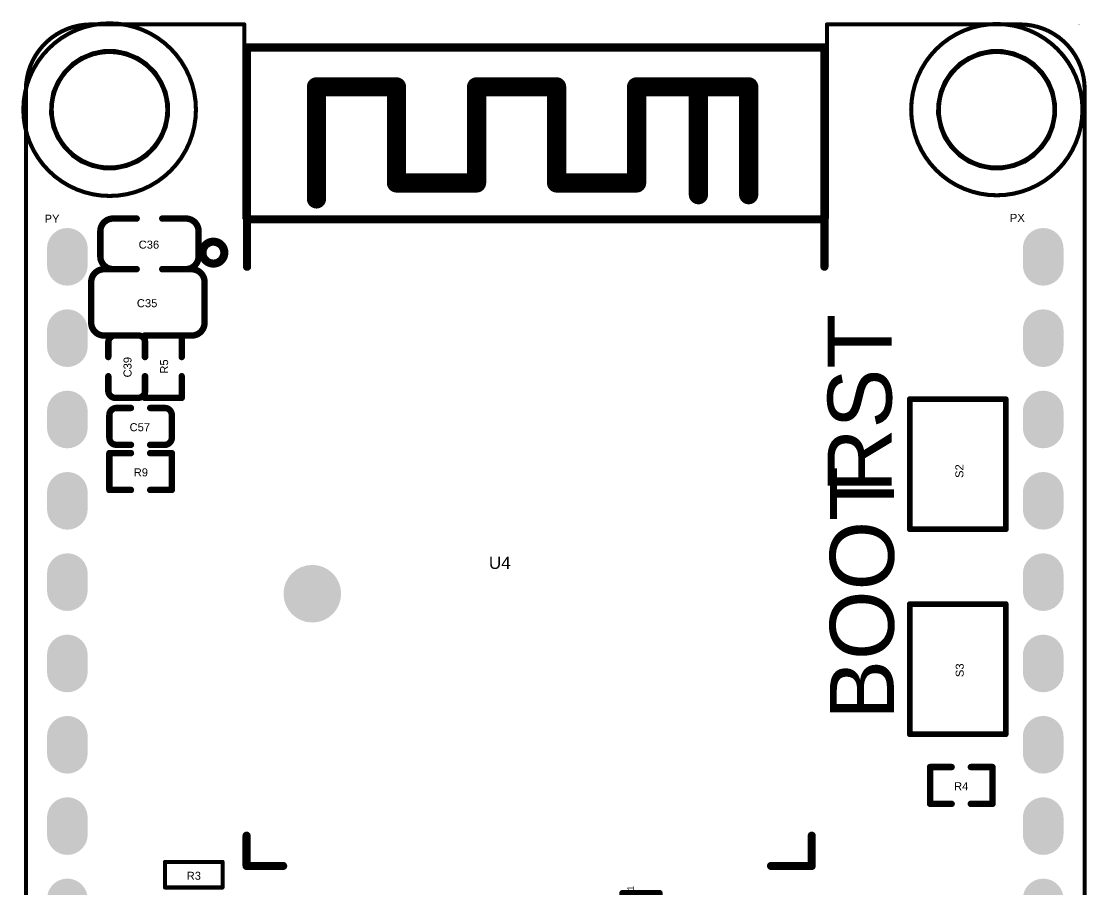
# Model space of a CAD drawing. Header units: millimetres. Extents: x 1 to 39, y 6 to 117.
# Drawn here: x 4.67 to 37.95, y 89.43 to 116.55 of the extents above; entities that cross this region are included whole.
import ezdxf

# ---------------------------------------------------------------- set-up
doc = ezdxf.new("R2010")
doc.units = ezdxf.units.MM
for name, color, linetype in [('KeepOutLayer', 6, 'Continuous'), ('MultiLayer', 9, 'Continuous'), ('PadHoleLayer', 156, 'Continuous'), ('TopOverlay', 2, 'Continuous')]:
    doc.layers.add(name, color=color, linetype=linetype)
doc.styles.add('Arial', font='arial.ttf', dxfattribs={"height": 0.2})

# ---------------------------------------------------------------- blocks, each defined once
blk = doc.blocks.new('WIFIM_SMD_ESP32_S32MB_14')
at = {"layer": 'TopOverlay'}
for points, const_width in [([(-8.763, 15.954), (-8.763, 16.42)], 0.254), ([(-8.763, 16.42), (9.274, 16.42)], 0.254), ([(9.271, 15.954), (9.274, 16.42)], 0.254), ([(-8.763, 9.571), (-8.763, 15.954)], 0.254), ([(9.271, 9.571), (9.271, 15.954)], 0.254), ([(-6.596, 11.69), (-6.596, 15.19)], 0.6), ([(-6.596, 15.19), (-4.097, 15.189)], 0.6), ([(-4.097, 12.189), (-4.097, 15.189)], 0.6), ([(-1.595, 12.189), (-1.595, 15.189)], 0.6), ([(-1.595, 15.189), (0.904, 15.189)], 0.6), ([(0.904, 12.189), (0.904, 15.189)], 0.6), ([(3.403, 12.189), (3.403, 15.189)], 0.6), ([(3.403, 15.189), (6.904, 15.189)], 0.6), ([(5.334, 11.822), (5.334, 15.189)], 0.6), ([(6.904, 11.822), (6.904, 15.189)], 0.6), ([(-4.097, 12.189), (-1.595, 12.189)], 0.6), ([(0.904, 12.189), (3.403, 12.189)], 0.6), ([(-8.763, 11.054), (9.271, 11.054)], 0.254), ([(-8.78, -9.143), (-8.78, -8.198)], 0.254), ([(8.873, -9.143), (8.873, -8.198)], 0.254), ([(-8.78, -9.143), (-7.637, -9.143)], 0.254), ([(7.603, -9.143), (8.873, -9.143)], 0.254)]:
    blk.add_lwpolyline(points, dxfattribs=dict(at, const_width=const_width))
for points, const_width in [([(-8.827, 16.42, 1), (-8.7, 16.42, 1)], 0.127), ([(-8.827, 16.42, 1), (-8.7, 16.42, 1)], 0.127), ([(9.21, 16.42, 1), (9.337, 16.42, 1)], 0.127), ([(9.21, 16.42, 1), (9.337, 16.42, 1)], 0.127), ([(-8.827, 15.954, 1), (-8.7, 15.954, 1)], 0.127), ([(-8.827, 15.954, 1), (-8.7, 15.954, 1)], 0.127), ([(9.207, 15.954, 1), (9.334, 15.954, 1)], 0.127), ([(9.207, 15.954, 1), (9.334, 15.954, 1)], 0.127), ([(-6.746, 15.19, 1), (-6.446, 15.19, 1)], 0.3), ([(-6.746, 15.19, 1), (-6.446, 15.19, 1)], 0.3), ([(-4.247, 15.189, 1), (-3.947, 15.189, 1)], 0.3), ([(-4.247, 15.189, 1), (-3.947, 15.189, 1)], 0.3), ([(-1.745, 15.189, 1), (-1.445, 15.189, 1)], 0.3), ([(-1.745, 15.189, 1), (-1.445, 15.189, 1)], 0.3), ([(0.754, 15.189, 1), (1.054, 15.189, 1)], 0.3), ([(0.754, 15.189, 1), (1.054, 15.189, 1)], 0.3), ([(3.253, 15.189, 1), (3.553, 15.189, 1)], 0.3), ([(3.253, 15.189, 1), (3.553, 15.189, 1)], 0.3), ([(5.184, 15.189, 1), (5.484, 15.189, 1)], 0.3), ([(6.754, 15.189, 1), (7.054, 15.189, 1)], 0.3), ([(6.754, 15.189, 1), (7.054, 15.189, 1)], 0.3), ([(-4.247, 12.189, 1), (-3.947, 12.189, 1)], 0.3), ([(-4.247, 12.189, 1), (-3.947, 12.189, 1)], 0.3), ([(-1.745, 12.189, 1), (-1.445, 12.189, 1)], 0.3), ([(-1.745, 12.189, 1), (-1.445, 12.189, 1)], 0.3), ([(0.754, 12.189, 1), (1.054, 12.189, 1)], 0.3), ([(0.754, 12.189, 1), (1.054, 12.189, 1)], 0.3), ([(3.253, 12.189, 1), (3.553, 12.189, 1)], 0.3), ([(3.253, 12.189, 1), (3.553, 12.189, 1)], 0.3), ([(-6.746, 11.69, 1), (-6.446, 11.69, 1)], 0.3), ([(5.184, 11.822, 1), (5.484, 11.822, 1)], 0.3), ([(6.754, 11.822, 1), (7.054, 11.822, 1)], 0.3), ([(-8.826, 11.054, 1), (-8.7, 11.054, 1)], 0.127), ([(9.207, 11.054, 1), (9.334, 11.054, 1)], 0.127), ([(-9.474, 10.012, 1), (-10.158, 10.012, 1)], 0.254), ([(-10.222, 10.012, 1), (-10.095, 10.012, 1)], 0.127), ([(-9.537, 10.012, 1), (-9.41, 10.012, 1)], 0.127), ([(-8.827, 9.571, 1), (-8.7, 9.571, 1)], 0.127), ([(9.207, 9.571, 1), (9.334, 9.571, 1)], 0.127), ([(-8.843, -8.198, 1), (-8.716, -8.198, 1)], 0.127), ([(8.81, -8.198, 1), (8.937, -8.198, 1)], 0.127), ([(-8.843, -9.143, 1), (-8.716, -9.143, 1)], 0.127), ([(-8.843, -9.143, 1), (-8.716, -9.143, 1)], 0.127), ([(-7.7, -9.143, 1), (-7.573, -9.143, 1)], 0.127), ([(7.54, -9.143, 1), (7.667, -9.143, 1)], 0.127), ([(8.81, -9.143, 1), (8.937, -9.143, 1)], 0.127), ([(8.81, -9.143, 1), (8.937, -9.143, 1)], 0.127)]:
    blk.add_lwpolyline(points, format="xyb", close=True, dxfattribs=dict(at, const_width=const_width))
blk = doc.blocks.new('TS_018TS_018_22')
at = {"layer": 'TopOverlay', "const_width": 0.178}
for points in [[(0, 1.5), (4.064, 1.5)], [(0, 1.5), (0, -1.5)], [(4.064, 1.5), (4.064, -1.5)], [(0, -1.5), (4.064, -1.5)]]:
    blk.add_lwpolyline(points, dxfattribs=at)
at = {"layer": 'TopOverlay', "const_width": 0.0889}
for points in [[(-0.044, 1.5, 1), (0.044, 1.5, 1)], [(-0.044, 1.5, 1), (0.044, 1.5, 1)], [(4.02, 1.5, 1), (4.108, 1.5, 1)], [(4.02, 1.5, 1), (4.108, 1.5, 1)], [(-0.044, -1.5, 1), (0.044, -1.5, 1)], [(-0.044, -1.5, 1), (0.044, -1.5, 1)], [(4.02, -1.5, 1), (4.108, -1.5, 1)], [(4.02, -1.5, 1), (4.108, -1.5, 1)]]:
    blk.add_lwpolyline(points, format="xyb", close=True, dxfattribs=at)
blk = doc.blocks.new('TS_018TS_018_23')
at = {"layer": 'TopOverlay', "const_width": 0.178}
for points in [[(4.064, 1.5), (0, 1.5)], [(0, -1.5), (0, 1.5)], [(4.064, -1.5), (4.064, 1.5)], [(4.064, -1.5), (0, -1.5)]]:
    blk.add_lwpolyline(points, dxfattribs=at)
at = {"layer": 'TopOverlay', "const_width": 0.0889}
for points in [[(-0.044, 1.5, 1), (0.044, 1.5, 1)], [(-0.044, 1.5, 1), (0.044, 1.5, 1)], [(4.02, 1.5, 1), (4.108, 1.5, 1)], [(4.02, 1.5, 1), (4.108, 1.5, 1)], [(-0.044, -1.5, 1), (0.044, -1.5, 1)], [(-0.044, -1.5, 1), (0.044, -1.5, 1)], [(4.02, -1.5, 1), (4.108, -1.5, 1)], [(4.02, -1.5, 1), (4.108, -1.5, 1)]]:
    blk.add_lwpolyline(points, format="xyb", close=True, dxfattribs=at)
blk = doc.blocks.new('LC_0402_R_52')
at = {"layer": 'TopOverlay', "const_width": 0.2}
for points in [[(-0.3, 0.575), (-0.975, 0.575)], [(-0.975, 0.575), (-0.975, -0.575)], [(0.975, 0.575), (0.3, 0.575)], [(0.975, 0.575), (0.975, -0.575)], [(-0.3, -0.575), (-0.975, -0.575)], [(0.975, -0.575), (0.3, -0.575)]]:
    blk.add_lwpolyline(points, dxfattribs=at)
at = {"layer": 'TopOverlay', "const_width": 0.1}
for points in [[(-1.025, 0.575, 1), (-0.925, 0.575, 1)], [(-1.025, 0.575, 1), (-0.925, 0.575, 1)], [(-0.35, 0.575, 1), (-0.25, 0.575, 1)], [(0.25, 0.575, 1), (0.35, 0.575, 1)], [(0.925, 0.575, 1), (1.025, 0.575, 1)], [(0.925, 0.575, 1), (1.025, 0.575, 1)], [(-1.025, -0.575, 1), (-0.925, -0.575, 1)], [(-1.025, -0.575, 1), (-0.925, -0.575, 1)], [(-0.35, -0.575, 1), (-0.25, -0.575, 1)], [(0.25, -0.575, 1), (0.35, -0.575, 1)], [(0.925, -0.575, 1), (1.025, -0.575, 1)], [(0.925, -0.575, 1), (1.025, -0.575, 1)]]:
    blk.add_lwpolyline(points, format="xyb", close=True, dxfattribs=at)
blk = doc.blocks.new('LC_0402_R_56')
at = {"layer": 'TopOverlay', "const_width": 0.2}
for points in [[(-0.975, 0.575), (-0.3, 0.575)], [(-0.975, 0.575), (-0.975, -0.575)], [(0.3, 0.575), (0.975, 0.575)], [(0.975, 0.575), (0.975, -0.575)], [(-0.975, -0.575), (-0.3, -0.575)], [(0.3, -0.575), (0.975, -0.575)]]:
    blk.add_lwpolyline(points, dxfattribs=at)
at = {"layer": 'TopOverlay', "const_width": 0.1}
for points in [[(-1.025, 0.575, 1), (-0.925, 0.575, 1)], [(-1.025, 0.575, 1), (-0.925, 0.575, 1)], [(-0.35, 0.575, 1), (-0.25, 0.575, 1)], [(0.25, 0.575, 1), (0.35, 0.575, 1)], [(0.925, 0.575, 1), (1.025, 0.575, 1)], [(0.925, 0.575, 1), (1.025, 0.575, 1)], [(-1.025, -0.575, 1), (-0.925, -0.575, 1)], [(-1.025, -0.575, 1), (-0.925, -0.575, 1)], [(-0.35, -0.575, 1), (-0.25, -0.575, 1)], [(0.25, -0.575, 1), (0.35, -0.575, 1)], [(0.925, -0.575, 1), (1.025, -0.575, 1)], [(0.925, -0.575, 1), (1.025, -0.575, 1)]]:
    blk.add_lwpolyline(points, format="xyb", close=True, dxfattribs=at)
blk = doc.blocks.new('LC_0402_R_58')
at = {"layer": 'TopOverlay', "const_width": 0.2}
for points in [[(-0.975, 0.575), (-0.3, 0.575)], [(-0.975, -0.575), (-0.975, 0.575)], [(0.3, 0.575), (0.975, 0.575)], [(0.975, -0.575), (0.975, 0.575)], [(-0.975, -0.575), (-0.3, -0.575)], [(0.3, -0.575), (0.975, -0.575)]]:
    blk.add_lwpolyline(points, dxfattribs=at)
at = {"layer": 'TopOverlay', "const_width": 0.1}
for points in [[(-1.025, 0.575, 1), (-0.925, 0.575, 1)], [(-1.025, 0.575, 1), (-0.925, 0.575, 1)], [(-0.35, 0.575, 1), (-0.25, 0.575, 1)], [(0.25, 0.575, 1), (0.35, 0.575, 1)], [(0.925, 0.575, 1), (1.025, 0.575, 1)], [(0.925, 0.575, 1), (1.025, 0.575, 1)], [(-1.025, -0.575, 1), (-0.925, -0.575, 1)], [(-1.025, -0.575, 1), (-0.925, -0.575, 1)], [(-0.35, -0.575, 1), (-0.25, -0.575, 1)], [(0.25, -0.575, 1), (0.35, -0.575, 1)], [(0.925, -0.575, 1), (1.025, -0.575, 1)], [(0.925, -0.575, 1), (1.025, -0.575, 1)]]:
    blk.add_lwpolyline(points, format="xyb", close=True, dxfattribs=at)
blk = doc.blocks.new('R0402_59')
at = {"layer": 'TopOverlay', "const_width": 0.127}
for points in [[(-0.898, -0.392), (-0.898, 0.408)], [(-0.898, 0.408), (0.902, 0.408)], [(0.902, -0.392), (0.902, 0.408)], [(-0.898, -0.392), (0.902, -0.392)]]:
    blk.add_lwpolyline(points, dxfattribs=at)
at = {"layer": 'TopOverlay', "const_width": 0.0635}
for points in [[(-0.93, 0.408, 1), (-0.867, 0.408, 1)], [(-0.93, 0.408, 1), (-0.867, 0.408, 1)], [(0.87, 0.408, 1), (0.933, 0.408, 1)], [(0.87, 0.408, 1), (0.933, 0.408, 1)], [(-0.93, -0.392, 1), (-0.867, -0.392, 1)], [(-0.93, -0.392, 1), (-0.867, -0.392, 1)], [(0.87, -0.392, 1), (0.933, -0.392, 1)], [(0.87, -0.392, 1), (0.933, -0.392, 1)]]:
    blk.add_lwpolyline(points, format="xyb", close=True, dxfattribs=at)
blk = doc.blocks.new('LC_0402_R_65')
at = {"layer": 'TopOverlay', "const_width": 0.2}
for points in [[(-0.3, 0.575), (-0.975, 0.575)], [(-0.975, -0.575), (-0.975, 0.575)], [(0.975, 0.575), (0.3, 0.575)], [(0.975, -0.575), (0.975, 0.575)], [(-0.3, -0.575), (-0.975, -0.575)], [(0.975, -0.575), (0.3, -0.575)]]:
    blk.add_lwpolyline(points, dxfattribs=at)
at = {"layer": 'TopOverlay', "const_width": 0.1}
for points in [[(-1.025, 0.575, 1), (-0.925, 0.575, 1)], [(-1.025, 0.575, 1), (-0.925, 0.575, 1)], [(-0.35, 0.575, 1), (-0.25, 0.575, 1)], [(0.25, 0.575, 1), (0.35, 0.575, 1)], [(0.925, 0.575, 1), (1.025, 0.575, 1)], [(0.925, 0.575, 1), (1.025, 0.575, 1)], [(-1.025, -0.575, 1), (-0.925, -0.575, 1)], [(-1.025, -0.575, 1), (-0.925, -0.575, 1)], [(-0.35, -0.575, 1), (-0.25, -0.575, 1)], [(0.25, -0.575, 1), (0.35, -0.575, 1)], [(0.925, -0.575, 1), (1.025, -0.575, 1)], [(0.925, -0.575, 1), (1.025, -0.575, 1)]]:
    blk.add_lwpolyline(points, format="xyb", close=True, dxfattribs=at)
at = {"layer": 'TopOverlay'}
blk.add_text('R11', height=0.2, rotation=-180, dxfattribs=at).set_placement((-0.711, -0.229))
blk = doc.blocks.new('18650_BATTERY_B_73')
at = {"layer": 'MultiLayer'}
h = blk.add_hatch(color=9, dxfattribs=at)
edge = h.paths.add_edge_path()
edge.add_arc((-2.8, -2.8), 0.9, 0, 360)
at = {"layer": 'PadHoleLayer'}
h = blk.add_hatch(color=156, dxfattribs=at)
edge = h.paths.add_edge_path()
edge.add_arc((-2.8, -2.8), 0.9, 0, 360)
blk = doc.blocks.new('16PIN_2_54_74')
at = {"layer": 'MultiLayer'}
h = blk.add_hatch(color=9, dxfattribs=at)
edge = h.paths.add_edge_path()
edge.add_arc((-0.265, 0), 0.635, 90, 270)
edge.add_line((-0.265, -0.635), (0.265, -0.635))
edge.add_arc((0.265, 0), 0.635, 270, 450)
edge.add_line((0.265, 0.635), (-0.265, 0.635))
h = blk.add_hatch(color=9, dxfattribs=at)
edge = h.paths.add_edge_path()
edge.add_arc((2.275, 0), 0.635, 90, 270)
edge.add_line((2.275, -0.635), (2.805, -0.635))
edge.add_arc((2.805, 0), 0.635, 270, 450)
edge.add_line((2.805, 0.635), (2.275, 0.635))
h = blk.add_hatch(color=9, dxfattribs=at)
edge = h.paths.add_edge_path()
edge.add_arc((4.815, 0), 0.635, 90, 270)
edge.add_line((4.815, -0.635), (5.345, -0.635))
edge.add_arc((5.345, 0), 0.635, 270, 450)
edge.add_line((5.345, 0.635), (4.815, 0.635))
h = blk.add_hatch(color=9, dxfattribs=at)
edge = h.paths.add_edge_path()
edge.add_arc((7.355, 0), 0.635, 90, 270)
edge.add_line((7.355, -0.635), (7.885, -0.635))
edge.add_arc((7.885, 0), 0.635, 270, 450)
edge.add_line((7.885, 0.635), (7.355, 0.635))
h = blk.add_hatch(color=9, dxfattribs=at)
edge = h.paths.add_edge_path()
edge.add_arc((9.895, 0), 0.635, 90, 270)
edge.add_line((9.895, -0.635), (10.425, -0.635))
edge.add_arc((10.425, 0), 0.635, 270, 450)
edge.add_line((10.425, 0.635), (9.895, 0.635))
h = blk.add_hatch(color=9, dxfattribs=at)
edge = h.paths.add_edge_path()
edge.add_arc((12.435, 0), 0.635, 90, 270)
edge.add_line((12.435, -0.635), (12.965, -0.635))
edge.add_arc((12.965, 0), 0.635, 270, 450)
edge.add_line((12.965, 0.635), (12.435, 0.635))
h = blk.add_hatch(color=9, dxfattribs=at)
edge = h.paths.add_edge_path()
edge.add_arc((14.975, 0), 0.635, 90, 270)
edge.add_line((14.975, -0.635), (15.505, -0.635))
edge.add_arc((15.505, 0), 0.635, 270, 450)
edge.add_line((15.505, 0.635), (14.975, 0.635))
h = blk.add_hatch(color=9, dxfattribs=at)
edge = h.paths.add_edge_path()
edge.add_arc((17.515, 0), 0.635, 90, 270)
edge.add_line((17.515, -0.635), (18.045, -0.635))
edge.add_arc((18.045, 0), 0.635, 270, 450)
edge.add_line((18.045, 0.635), (17.515, 0.635))
h = blk.add_hatch(color=9, dxfattribs=at)
edge = h.paths.add_edge_path()
edge.add_arc((20.055, 0), 0.635, 90, 270)
edge.add_line((20.055, -0.635), (20.585, -0.635))
edge.add_arc((20.585, 0), 0.635, 270, 450)
edge.add_line((20.585, 0.635), (20.055, 0.635))
h = blk.add_hatch(color=9, dxfattribs=at)
edge = h.paths.add_edge_path()
edge.add_arc((22.595, 0), 0.635, 90, 270)
edge.add_line((22.595, -0.635), (23.125, -0.635))
edge.add_arc((23.125, 0), 0.635, 270, 450)
edge.add_line((23.125, 0.635), (22.595, 0.635))
h = blk.add_hatch(color=9, dxfattribs=at)
edge = h.paths.add_edge_path()
edge.add_arc((25.135, 0), 0.635, 90, 270)
edge.add_line((25.135, -0.635), (25.665, -0.635))
edge.add_arc((25.665, 0), 0.635, 270, 450)
edge.add_line((25.665, 0.635), (25.135, 0.635))
h = blk.add_hatch(color=9, dxfattribs=at)
edge = h.paths.add_edge_path()
edge.add_arc((27.675, 0), 0.635, 90, 270)
edge.add_line((27.675, -0.635), (28.205, -0.635))
edge.add_arc((28.205, 0), 0.635, 270, 450)
edge.add_line((28.205, 0.635), (27.675, 0.635))
h = blk.add_hatch(color=9, dxfattribs=at)
edge = h.paths.add_edge_path()
edge.add_arc((30.215, 0), 0.635, 90, 270)
edge.add_line((30.215, -0.635), (30.745, -0.635))
edge.add_arc((30.745, 0), 0.635, 270, 450)
edge.add_line((30.745, 0.635), (30.215, 0.635))
h = blk.add_hatch(color=9, dxfattribs=at)
edge = h.paths.add_edge_path()
edge.add_arc((32.755, 0), 0.635, 90, 270)
edge.add_line((32.755, -0.635), (33.285, -0.635))
edge.add_arc((33.285, 0), 0.635, 270, 450)
edge.add_line((33.285, 0.635), (32.755, 0.635))
h = blk.add_hatch(color=9, dxfattribs=at)
edge = h.paths.add_edge_path()
edge.add_arc((35.295, 0), 0.635, 90, 270)
edge.add_line((35.295, -0.635), (35.825, -0.635))
edge.add_arc((35.825, 0), 0.635, 270, 450)
edge.add_line((35.825, 0.635), (35.295, 0.635))
h = blk.add_hatch(color=9, dxfattribs=at)
edge = h.paths.add_edge_path()
edge.add_arc((37.835, 0), 0.635, 90, 270)
edge.add_line((37.835, -0.635), (38.365, -0.635))
edge.add_arc((38.365, 0), 0.635, 270, 450)
edge.add_line((38.365, 0.635), (37.835, 0.635))
at = {"layer": 'PadHoleLayer'}
h = blk.add_hatch(color=156, dxfattribs=at)
edge = h.paths.add_edge_path()
edge.add_arc((0, 0), 0.45, 0, 360)
h = blk.add_hatch(color=156, dxfattribs=at)
edge = h.paths.add_edge_path()
edge.add_arc((2.54, 0), 0.45, 0, 360)
h = blk.add_hatch(color=156, dxfattribs=at)
edge = h.paths.add_edge_path()
edge.add_arc((5.08, 0), 0.45, 0, 360)
h = blk.add_hatch(color=156, dxfattribs=at)
edge = h.paths.add_edge_path()
edge.add_arc((7.62, 0), 0.45, 0, 360)
h = blk.add_hatch(color=156, dxfattribs=at)
edge = h.paths.add_edge_path()
edge.add_arc((10.16, 0), 0.45, 0, 360)
h = blk.add_hatch(color=156, dxfattribs=at)
edge = h.paths.add_edge_path()
edge.add_arc((12.7, 0), 0.45, 0, 360)
h = blk.add_hatch(color=156, dxfattribs=at)
edge = h.paths.add_edge_path()
edge.add_arc((15.24, 0), 0.45, 0, 360)
h = blk.add_hatch(color=156, dxfattribs=at)
edge = h.paths.add_edge_path()
edge.add_arc((17.78, 0), 0.45, 0, 360)
h = blk.add_hatch(color=156, dxfattribs=at)
edge = h.paths.add_edge_path()
edge.add_arc((20.32, 0), 0.45, 0, 360)
h = blk.add_hatch(color=156, dxfattribs=at)
edge = h.paths.add_edge_path()
edge.add_arc((22.86, 0), 0.45, 0, 360)
h = blk.add_hatch(color=156, dxfattribs=at)
edge = h.paths.add_edge_path()
edge.add_arc((25.4, 0), 0.45, 0, 360)
h = blk.add_hatch(color=156, dxfattribs=at)
edge = h.paths.add_edge_path()
edge.add_arc((27.94, 0), 0.45, 0, 360)
h = blk.add_hatch(color=156, dxfattribs=at)
edge = h.paths.add_edge_path()
edge.add_arc((30.48, 0), 0.45, 0, 360)
h = blk.add_hatch(color=156, dxfattribs=at)
edge = h.paths.add_edge_path()
edge.add_arc((33.02, 0), 0.45, 0, 360)
h = blk.add_hatch(color=156, dxfattribs=at)
edge = h.paths.add_edge_path()
edge.add_arc((35.56, 0), 0.45, 0, 360)
h = blk.add_hatch(color=156, dxfattribs=at)
edge = h.paths.add_edge_path()
edge.add_arc((38.1, 0), 0.45, 0, 360)
blk = doc.blocks.new('16PIN_2_54_75')
at = {"layer": 'MultiLayer'}
h = blk.add_hatch(color=9, dxfattribs=at)
edge = h.paths.add_edge_path()
edge.add_arc((-0.265, 0), 0.635, 90, 270)
edge.add_line((-0.265, -0.635), (0.265, -0.635))
edge.add_arc((0.265, 0), 0.635, 270, 450)
edge.add_line((0.265, 0.635), (-0.265, 0.635))
h = blk.add_hatch(color=9, dxfattribs=at)
edge = h.paths.add_edge_path()
edge.add_arc((2.275, 0), 0.635, 90, 270)
edge.add_line((2.275, -0.635), (2.805, -0.635))
edge.add_arc((2.805, 0), 0.635, 270, 450)
edge.add_line((2.805, 0.635), (2.275, 0.635))
h = blk.add_hatch(color=9, dxfattribs=at)
edge = h.paths.add_edge_path()
edge.add_arc((4.815, 0), 0.635, 90, 270)
edge.add_line((4.815, -0.635), (5.345, -0.635))
edge.add_arc((5.345, 0), 0.635, 270, 450)
edge.add_line((5.345, 0.635), (4.815, 0.635))
h = blk.add_hatch(color=9, dxfattribs=at)
edge = h.paths.add_edge_path()
edge.add_arc((7.355, 0), 0.635, 90, 270)
edge.add_line((7.355, -0.635), (7.885, -0.635))
edge.add_arc((7.885, 0), 0.635, 270, 450)
edge.add_line((7.885, 0.635), (7.355, 0.635))
h = blk.add_hatch(color=9, dxfattribs=at)
edge = h.paths.add_edge_path()
edge.add_arc((9.895, 0), 0.635, 90, 270)
edge.add_line((9.895, -0.635), (10.425, -0.635))
edge.add_arc((10.425, 0), 0.635, 270, 450)
edge.add_line((10.425, 0.635), (9.895, 0.635))
h = blk.add_hatch(color=9, dxfattribs=at)
edge = h.paths.add_edge_path()
edge.add_arc((12.435, 0), 0.635, 90, 270)
edge.add_line((12.435, -0.635), (12.965, -0.635))
edge.add_arc((12.965, 0), 0.635, 270, 450)
edge.add_line((12.965, 0.635), (12.435, 0.635))
h = blk.add_hatch(color=9, dxfattribs=at)
edge = h.paths.add_edge_path()
edge.add_arc((14.975, 0), 0.635, 90, 270)
edge.add_line((14.975, -0.635), (15.505, -0.635))
edge.add_arc((15.505, 0), 0.635, 270, 450)
edge.add_line((15.505, 0.635), (14.975, 0.635))
h = blk.add_hatch(color=9, dxfattribs=at)
edge = h.paths.add_edge_path()
edge.add_arc((17.515, 0), 0.635, 90, 270)
edge.add_line((17.515, -0.635), (18.045, -0.635))
edge.add_arc((18.045, 0), 0.635, 270, 450)
edge.add_line((18.045, 0.635), (17.515, 0.635))
h = blk.add_hatch(color=9, dxfattribs=at)
edge = h.paths.add_edge_path()
edge.add_arc((20.055, 0), 0.635, 90, 270)
edge.add_line((20.055, -0.635), (20.585, -0.635))
edge.add_arc((20.585, 0), 0.635, 270, 450)
edge.add_line((20.585, 0.635), (20.055, 0.635))
h = blk.add_hatch(color=9, dxfattribs=at)
edge = h.paths.add_edge_path()
edge.add_arc((22.595, 0), 0.635, 90, 270)
edge.add_line((22.595, -0.635), (23.125, -0.635))
edge.add_arc((23.125, 0), 0.635, 270, 450)
edge.add_line((23.125, 0.635), (22.595, 0.635))
h = blk.add_hatch(color=9, dxfattribs=at)
edge = h.paths.add_edge_path()
edge.add_arc((25.135, 0), 0.635, 90, 270)
edge.add_line((25.135, -0.635), (25.665, -0.635))
edge.add_arc((25.665, 0), 0.635, 270, 450)
edge.add_line((25.665, 0.635), (25.135, 0.635))
h = blk.add_hatch(color=9, dxfattribs=at)
edge = h.paths.add_edge_path()
edge.add_arc((27.675, 0), 0.635, 90, 270)
edge.add_line((27.675, -0.635), (28.205, -0.635))
edge.add_arc((28.205, 0), 0.635, 270, 450)
edge.add_line((28.205, 0.635), (27.675, 0.635))
h = blk.add_hatch(color=9, dxfattribs=at)
edge = h.paths.add_edge_path()
edge.add_arc((30.215, 0), 0.635, 90, 270)
edge.add_line((30.215, -0.635), (30.745, -0.635))
edge.add_arc((30.745, 0), 0.635, 270, 450)
edge.add_line((30.745, 0.635), (30.215, 0.635))
h = blk.add_hatch(color=9, dxfattribs=at)
edge = h.paths.add_edge_path()
edge.add_arc((32.755, 0), 0.635, 90, 270)
edge.add_line((32.755, -0.635), (33.285, -0.635))
edge.add_arc((33.285, 0), 0.635, 270, 450)
edge.add_line((33.285, 0.635), (32.755, 0.635))
h = blk.add_hatch(color=9, dxfattribs=at)
edge = h.paths.add_edge_path()
edge.add_arc((35.295, 0), 0.635, 90, 270)
edge.add_line((35.295, -0.635), (35.825, -0.635))
edge.add_arc((35.825, 0), 0.635, 270, 450)
edge.add_line((35.825, 0.635), (35.295, 0.635))
h = blk.add_hatch(color=9, dxfattribs=at)
edge = h.paths.add_edge_path()
edge.add_arc((37.835, 0), 0.635, 90, 270)
edge.add_line((37.835, -0.635), (38.365, -0.635))
edge.add_arc((38.365, 0), 0.635, 270, 450)
edge.add_line((38.365, 0.635), (37.835, 0.635))
at = {"layer": 'PadHoleLayer'}
h = blk.add_hatch(color=156, dxfattribs=at)
edge = h.paths.add_edge_path()
edge.add_arc((0, 0), 0.45, 0, 360)
h = blk.add_hatch(color=156, dxfattribs=at)
edge = h.paths.add_edge_path()
edge.add_arc((2.54, 0), 0.45, 0, 360)
h = blk.add_hatch(color=156, dxfattribs=at)
edge = h.paths.add_edge_path()
edge.add_arc((5.08, 0), 0.45, 0, 360)
h = blk.add_hatch(color=156, dxfattribs=at)
edge = h.paths.add_edge_path()
edge.add_arc((7.62, 0), 0.45, 0, 360)
h = blk.add_hatch(color=156, dxfattribs=at)
edge = h.paths.add_edge_path()
edge.add_arc((10.16, 0), 0.45, 0, 360)
h = blk.add_hatch(color=156, dxfattribs=at)
edge = h.paths.add_edge_path()
edge.add_arc((12.7, 0), 0.45, 0, 360)
h = blk.add_hatch(color=156, dxfattribs=at)
edge = h.paths.add_edge_path()
edge.add_arc((15.24, 0), 0.45, 0, 360)
h = blk.add_hatch(color=156, dxfattribs=at)
edge = h.paths.add_edge_path()
edge.add_arc((17.78, 0), 0.45, 0, 360)
h = blk.add_hatch(color=156, dxfattribs=at)
edge = h.paths.add_edge_path()
edge.add_arc((20.32, 0), 0.45, 0, 360)
h = blk.add_hatch(color=156, dxfattribs=at)
edge = h.paths.add_edge_path()
edge.add_arc((22.86, 0), 0.45, 0, 360)
h = blk.add_hatch(color=156, dxfattribs=at)
edge = h.paths.add_edge_path()
edge.add_arc((25.4, 0), 0.45, 0, 360)
h = blk.add_hatch(color=156, dxfattribs=at)
edge = h.paths.add_edge_path()
edge.add_arc((27.94, 0), 0.45, 0, 360)
h = blk.add_hatch(color=156, dxfattribs=at)
edge = h.paths.add_edge_path()
edge.add_arc((30.48, 0), 0.45, 0, 360)
h = blk.add_hatch(color=156, dxfattribs=at)
edge = h.paths.add_edge_path()
edge.add_arc((33.02, 0), 0.45, 0, 360)
h = blk.add_hatch(color=156, dxfattribs=at)
edge = h.paths.add_edge_path()
edge.add_arc((35.56, 0), 0.45, 0, 360)
h = blk.add_hatch(color=156, dxfattribs=at)
edge = h.paths.add_edge_path()
edge.add_arc((38.1, 0), 0.45, 0, 360)
blk = doc.blocks.new('LC_0402_C_140')
at = {"layer": 'TopOverlay', "const_width": 0.2}
for points in [[(-0.975, 0.355, -0.414214), (-0.755, 0.575)], [(0.755, 0.575, -0.414214), (0.975, 0.355)], [(-0.755, -0.575, -0.414214), (-0.975, -0.355)], [(0.975, -0.355, -0.414214), (0.755, -0.575)]]:
    blk.add_lwpolyline(points, format="xyb", dxfattribs=at)
for points in [[(-0.3, 0.575), (-0.755, 0.575)], [(0.755, 0.575), (0.3, 0.575)], [(-0.975, 0.355), (-0.975, -0.355)], [(0.975, 0.355), (0.975, -0.355)], [(-0.3, -0.575), (-0.755, -0.575)], [(0.755, -0.575), (0.3, -0.575)]]:
    blk.add_lwpolyline(points, dxfattribs=at)
at = {"layer": 'TopOverlay', "const_width": 0.1}
for points in [[(-0.805, 0.575, 1), (-0.705, 0.575, 1)], [(-0.805, 0.575, 1), (-0.705, 0.575, 1)], [(-0.35, 0.575, 1), (-0.25, 0.575, 1)], [(0.25, 0.575, 1), (0.35, 0.575, 1)], [(0.705, 0.575, 1), (0.805, 0.575, 1)], [(0.705, 0.575, 1), (0.805, 0.575, 1)], [(-1.025, 0.355, 1), (-0.925, 0.355, 1)], [(-1.025, 0.355, 1), (-0.925, 0.355, 1)], [(0.925, 0.355, 1), (1.025, 0.355, 1)], [(0.925, 0.355, 1), (1.025, 0.355, 1)], [(-1.025, -0.355, 1), (-0.925, -0.355, 1)], [(-1.025, -0.355, 1), (-0.925, -0.355, 1)], [(0.925, -0.355, 1), (1.025, -0.355, 1)], [(0.925, -0.355, 1), (1.025, -0.355, 1)], [(-0.805, -0.575, 1), (-0.705, -0.575, 1)], [(-0.805, -0.575, 1), (-0.705, -0.575, 1)], [(-0.35, -0.575, 1), (-0.25, -0.575, 1)], [(0.25, -0.575, 1), (0.35, -0.575, 1)], [(0.705, -0.575, 1), (0.805, -0.575, 1)], [(0.705, -0.575, 1), (0.805, -0.575, 1)]]:
    blk.add_lwpolyline(points, format="xyb", close=True, dxfattribs=at)
blk = doc.blocks.new('LC_0402_C_160')
at = {"layer": 'TopOverlay', "const_width": 0.2}
for points in [[(-0.975, 0.355, -0.414214), (-0.755, 0.575)], [(0.755, 0.575, -0.414214), (0.975, 0.355)], [(-0.755, -0.575, -0.414214), (-0.975, -0.355)], [(0.975, -0.355, -0.414214), (0.755, -0.575)]]:
    blk.add_lwpolyline(points, format="xyb", dxfattribs=at)
for points in [[(-0.3, 0.575), (-0.755, 0.575)], [(0.755, 0.575), (0.3, 0.575)], [(-0.975, -0.355), (-0.975, 0.355)], [(0.975, -0.355), (0.975, 0.355)], [(-0.3, -0.575), (-0.755, -0.575)], [(0.755, -0.575), (0.3, -0.575)]]:
    blk.add_lwpolyline(points, dxfattribs=at)
at = {"layer": 'TopOverlay', "const_width": 0.1}
for points in [[(-0.805, 0.575, 1), (-0.705, 0.575, 1)], [(-0.805, 0.575, 1), (-0.705, 0.575, 1)], [(-0.35, 0.575, 1), (-0.25, 0.575, 1)], [(0.25, 0.575, 1), (0.35, 0.575, 1)], [(0.705, 0.575, 1), (0.805, 0.575, 1)], [(0.705, 0.575, 1), (0.805, 0.575, 1)], [(-1.025, 0.355, 1), (-0.925, 0.355, 1)], [(-1.025, 0.355, 1), (-0.925, 0.355, 1)], [(0.925, 0.355, 1), (1.025, 0.355, 1)], [(0.925, 0.355, 1), (1.025, 0.355, 1)], [(-1.025, -0.355, 1), (-0.925, -0.355, 1)], [(-1.025, -0.355, 1), (-0.925, -0.355, 1)], [(0.925, -0.355, 1), (1.025, -0.355, 1)], [(0.925, -0.355, 1), (1.025, -0.355, 1)], [(-0.805, -0.575, 1), (-0.705, -0.575, 1)], [(-0.805, -0.575, 1), (-0.705, -0.575, 1)], [(-0.35, -0.575, 1), (-0.25, -0.575, 1)], [(0.25, -0.575, 1), (0.35, -0.575, 1)], [(0.705, -0.575, 1), (0.805, -0.575, 1)], [(0.705, -0.575, 1), (0.805, -0.575, 1)]]:
    blk.add_lwpolyline(points, format="xyb", close=True, dxfattribs=at)
blk = doc.blocks.new('LC_0603_C_162')
at = {"layer": 'TopOverlay', "const_width": 0.2}
for points in [[(-1.535, 0.39, -0.414214), (-1.135, 0.79)], [(1.135, 0.79, -0.413192), (1.535, 0.39)], [(-1.135, -0.79, -0.414214), (-1.535, -0.39)], [(1.535, -0.39, -0.413192), (1.135, -0.79)]]:
    blk.add_lwpolyline(points, format="xyb", dxfattribs=at)
for points in [[(-1.135, 0.79), (-0.4, 0.79)], [(0.4, 0.79), (1.135, 0.79)], [(-1.535, -0.39), (-1.535, 0.39)], [(1.535, 0.39), (1.535, -0.39)], [(-1.135, -0.79), (-0.4, -0.79)], [(0.4, -0.79), (1.135, -0.79)]]:
    blk.add_lwpolyline(points, dxfattribs=at)
at = {"layer": 'TopOverlay', "const_width": 0.1}
for points in [[(-1.185, 0.79, 1), (-1.085, 0.79, 1)], [(-1.185, 0.79, 1), (-1.085, 0.79, 1)], [(-0.45, 0.79, 1), (-0.35, 0.79, 1)], [(0.35, 0.79, 1), (0.45, 0.79, 1)], [(1.085, 0.79, 1), (1.185, 0.79, 1)], [(1.085, 0.79, 1), (1.185, 0.79, 1)], [(-1.585, 0.39, 1), (-1.485, 0.39, 1)], [(-1.585, 0.39, 1), (-1.485, 0.39, 1)], [(1.485, 0.39, 1), (1.585, 0.39, 1)], [(1.485, 0.39, 1), (1.585, 0.39, 1)], [(-1.585, -0.39, 1), (-1.485, -0.39, 1)], [(-1.585, -0.39, 1), (-1.485, -0.39, 1)], [(1.485, -0.39, 1), (1.585, -0.39, 1)], [(1.485, -0.39, 1), (1.585, -0.39, 1)], [(-1.185, -0.79, 1), (-1.085, -0.79, 1)], [(-1.185, -0.79, 1), (-1.085, -0.79, 1)], [(-0.45, -0.79, 1), (-0.35, -0.79, 1)], [(0.35, -0.79, 1), (0.45, -0.79, 1)], [(1.085, -0.79, 1), (1.185, -0.79, 1)], [(1.085, -0.79, 1), (1.185, -0.79, 1)]]:
    blk.add_lwpolyline(points, format="xyb", close=True, dxfattribs=at)
blk = doc.blocks.new('LC_0805_C_163')
at = {"layer": 'TopOverlay', "const_width": 0.2}
for points in [[(-1.77, 0.635, -0.414214), (-1.37, 1.035)], [(1.37, 1.035, -0.414214), (1.77, 0.635)], [(-1.37, -1.035, -0.413192), (-1.77, -0.635)], [(1.77, -0.635, -0.414214), (1.37, -1.035)]]:
    blk.add_lwpolyline(points, format="xyb", dxfattribs=at)
for points in [[(-1.37, 1.035), (-0.45, 1.035)], [(0.45, 1.035), (1.37, 1.035)], [(-1.77, 0.635), (-1.77, -0.635)], [(1.77, -0.635), (1.77, 0.635)], [(-1.37, -1.035), (-0.45, -1.035)], [(0.45, -1.035), (1.37, -1.035)]]:
    blk.add_lwpolyline(points, dxfattribs=at)
at = {"layer": 'TopOverlay', "const_width": 0.1}
for points in [[(-1.42, 1.035, 1), (-1.32, 1.035, 1)], [(-1.42, 1.035, 1), (-1.32, 1.035, 1)], [(-0.5, 1.035, 1), (-0.4, 1.035, 1)], [(0.4, 1.035, 1), (0.5, 1.035, 1)], [(1.32, 1.035, 1), (1.42, 1.035, 1)], [(1.32, 1.035, 1), (1.42, 1.035, 1)], [(-1.82, 0.635, 1), (-1.72, 0.635, 1)], [(-1.82, 0.635, 1), (-1.72, 0.635, 1)], [(1.72, 0.635, 1), (1.82, 0.635, 1)], [(1.72, 0.635, 1), (1.82, 0.635, 1)], [(-1.82, -0.635, 1), (-1.72, -0.635, 1)], [(-1.82, -0.635, 1), (-1.72, -0.635, 1)], [(1.72, -0.635, 1), (1.82, -0.635, 1)], [(1.72, -0.635, 1), (1.82, -0.635, 1)], [(-1.42, -1.035, 1), (-1.32, -1.035, 1)], [(-1.42, -1.035, 1), (-1.32, -1.035, 1)], [(-0.5, -1.035, 1), (-0.4, -1.035, 1)], [(0.4, -1.035, 1), (0.5, -1.035, 1)], [(1.32, -1.035, 1), (1.42, -1.035, 1)], [(1.32, -1.035, 1), (1.42, -1.035, 1)]]:
    blk.add_lwpolyline(points, format="xyb", close=True, dxfattribs=at)

msp = doc.modelspace()

# ---------------------------------------------------------------- linework, layer by layer
at = {"layer": 'KeepOutLayer', "const_width": 0.127}
for points in [[(4.818, 114.418, -0.414214), (6.855, 116.455)], [(35.87, 116.455, -0.414214), (37.888, 114.437)], [(5.63, 113.65, -1.039463), (9.235, 113.79)], [(33.34, 113.65, -1.039463), (36.945, 113.79)], [(9.235, 113.79, -1), (5.625, 113.79)], [(36.945, 113.79, -1), (33.335, 113.79)]]:
    msp.add_lwpolyline(points, format="xyb", dxfattribs=at)
for points in [[(6.855, 116.455), (11.64, 116.455)], [(11.64, 110.41), (11.64, 116.455)], [(29.84, 116.455), (35.87, 116.455)], [(29.84, 110.41), (29.84, 116.455)], [(4.818, 7.947), (4.818, 114.418)], [(37.888, 7.947), (37.888, 114.437)], [(11.64, 110.41), (29.84, 110.41)]]:
    msp.add_lwpolyline(points, dxfattribs=at)
at = {"layer": 'KeepOutLayer', "const_width": 0.0635}
for points in [[(6.824, 116.455, 1), (6.887, 116.455, 1)], [(6.824, 116.455, 1), (6.887, 116.455, 1)], [(11.608, 116.455, 1), (11.672, 116.455, 1)], [(11.608, 116.455, 1), (11.672, 116.455, 1)], [(29.808, 116.455, 1), (29.872, 116.455, 1)], [(29.808, 116.455, 1), (29.872, 116.455, 1)], [(35.838, 116.455, 1), (35.902, 116.455, 1)], [(35.838, 116.455, 1), (35.902, 116.455, 1)], [(4.786, 114.418, 1), (4.849, 114.418, 1)], [(4.786, 114.418, 1), (4.849, 114.418, 1)], [(37.857, 114.437, 1), (37.92, 114.437, 1)], [(37.857, 114.437, 1), (37.92, 114.437, 1)], [(5.593, 113.79, 1), (5.656, 113.79, 1)], [(9.204, 113.79, 1), (9.267, 113.79, 1)], [(9.204, 113.79, 1), (9.267, 113.79, 1)], [(33.303, 113.79, 1), (33.366, 113.79, 1)], [(36.914, 113.79, 1), (36.977, 113.79, 1)], [(36.914, 113.79, 1), (36.977, 113.79, 1)], [(5.598, 113.65, 1), (5.662, 113.65, 1)], [(33.308, 113.65, 1), (33.372, 113.65, 1)], [(11.608, 110.41, 1), (11.672, 110.41, 1)], [(11.608, 110.41, 1), (11.672, 110.41, 1)], [(29.808, 110.41, 1), (29.872, 110.41, 1)], [(29.808, 110.41, 1), (29.872, 110.41, 1)]]:
    msp.add_lwpolyline(points, format="xyb", close=True, dxfattribs=at)
at = {"layer": 'MultiLayer'}
for p, q in [((6.885, 115.588), (6.545, 115.447)), ((7.246, 115.659), (6.885, 115.588)), ((7.614, 115.659), (7.246, 115.659)), ((7.975, 115.588), (7.614, 115.659)), ((8.315, 115.447), (7.975, 115.588)), ((34.595, 115.588), (34.255, 115.447)), ((34.956, 115.659), (34.595, 115.588)), ((35.324, 115.659), (34.956, 115.659)), ((35.685, 115.588), (35.324, 115.659)), ((36.025, 115.447), (35.685, 115.588)), ((6.239, 115.242), (5.978, 114.982)), ((6.545, 115.447), (6.239, 115.242)), ((8.621, 115.242), (8.315, 115.447)), ((8.882, 114.982), (8.621, 115.242)), ((33.949, 115.242), (33.688, 114.982)), ((34.255, 115.447), (33.949, 115.242)), ((36.331, 115.242), (36.025, 115.447)), ((36.592, 114.982), (36.331, 115.242)), ((5.978, 114.982), (5.774, 114.676)), ((9.086, 114.676), (8.882, 114.982)), ((33.688, 114.982), (33.484, 114.676)), ((36.796, 114.676), (36.592, 114.982)), ((5.774, 114.676), (5.633, 114.336)), ((9.227, 114.336), (9.086, 114.676)), ((33.484, 114.676), (33.343, 114.336)), ((36.937, 114.336), (36.796, 114.676)), ((5.633, 114.336), (5.561, 113.975)), ((9.299, 113.975), (9.227, 114.336)), ((33.343, 114.336), (33.271, 113.975)), ((37.009, 113.975), (36.937, 114.336)), ((5.561, 113.975), (5.561, 113.791)), ((9.299, 113.791), (9.299, 113.975)), ((33.271, 113.975), (33.271, 113.791)), ((37.009, 113.791), (37.009, 113.975)), ((5.561, 113.791), (5.561, 113.772)), ((5.566, 113.645), (5.561, 113.79)), ((5.561, 113.79), (5.561, 113.606)), ((5.561, 113.772), (5.561, 113.736)), ((5.561, 113.736), (5.563, 113.7)), ((5.561, 113.606), (5.633, 113.245)), ((5.563, 113.7), (5.565, 113.664)), ((5.565, 113.664), (5.566, 113.645)), ((9.227, 113.245), (9.299, 113.606)), ((9.299, 113.79), (9.299, 113.791)), ((9.299, 113.606), (9.299, 113.79)), ((9.299, 113.79), (9.299, 113.79)), ((33.271, 113.791), (33.271, 113.772)), ((33.276, 113.645), (33.271, 113.79)), ((33.271, 113.79), (33.271, 113.606)), ((33.271, 113.772), (33.271, 113.736)), ((33.271, 113.736), (33.273, 113.7)), ((33.271, 113.606), (33.343, 113.245)), ((33.273, 113.7), (33.275, 113.664)), ((33.275, 113.664), (33.276, 113.645)), ((36.937, 113.245), (37.009, 113.606)), ((37.009, 113.79), (37.009, 113.791)), ((37.009, 113.606), (37.009, 113.79)), ((37.009, 113.79), (37.009, 113.79)), ((5.633, 113.245), (5.773, 112.905)), ((9.087, 112.905), (9.227, 113.245)), ((33.343, 113.245), (33.483, 112.905)), ((36.797, 112.905), (36.937, 113.245)), ((5.773, 112.905), (5.978, 112.598)), ((8.882, 112.598), (9.087, 112.905)), ((33.483, 112.905), (33.688, 112.598)), ((36.592, 112.598), (36.797, 112.905)), ((5.978, 112.598), (6.238, 112.338)), ((8.622, 112.338), (8.882, 112.598)), ((33.688, 112.598), (33.948, 112.338)), ((36.332, 112.338), (36.592, 112.598)), ((6.238, 112.338), (6.545, 112.133)), ((8.315, 112.133), (8.622, 112.338)), ((33.948, 112.338), (34.255, 112.133)), ((36.025, 112.133), (36.332, 112.338)), ((6.545, 112.133), (6.885, 111.993)), ((6.885, 111.993), (7.246, 111.921)), ((7.246, 111.921), (7.614, 111.921)), ((7.614, 111.921), (7.975, 111.993)), ((7.975, 111.993), (8.315, 112.133)), ((34.255, 112.133), (34.595, 111.993)), ((34.595, 111.993), (34.956, 111.921)), ((34.956, 111.921), (35.324, 111.921)), ((35.324, 111.921), (35.685, 111.993)), ((35.685, 111.993), (36.025, 112.133))]:
    msp.add_line(p, q, dxfattribs=at)
at = {"layer": 'MultiLayer', "const_width": 0.0254}
msp.add_lwpolyline([(37.711, 116.455), (37.711, 116.455)], dxfattribs=at)
at = {"layer": 'MultiLayer', "const_width": 0.0127}
for points in [[(37.704, 116.455, 1), (37.717, 116.455, 1)], [(37.705, 116.455, 1), (37.718, 116.455, 1)]]:
    msp.add_lwpolyline(points, format="xyb", close=True, dxfattribs=at)
at = {"layer": 'TopOverlay'}
for points, const_width in [([(10.129, 113.793, 1), (4.738, 113.793, 1)], 0.127), ([(37.82, 113.793, 1), (32.47, 113.793, 1)], 0.127), ([(4.706, 113.793, 1), (4.77, 113.793, 1)], 0.0635), ([(10.098, 113.793, 1), (10.161, 113.793, 1)], 0.0635), ([(32.439, 113.793, 1), (32.502, 113.793, 1)], 0.0635), ([(37.788, 113.793, 1), (37.852, 113.793, 1)], 0.0635)]:
    msp.add_lwpolyline(points, format="xyb", close=True, dxfattribs=dict(at, const_width=const_width))

# ---------------------------------------------------------------- block references
for name, p in [('WIFIM_SMD_ESP32_S32MB_14', (20.49, 99.315)), ('LC_0603_C_162', (8.678, 109.602)), ('LC_0805_C_163', (8.628, 107.773)), ('LC_0402_R_58', (34.034, 92.686)), ('R0402_59', (10.06, 89.89))]:
    msp.add_blockref(name, p)
for name, p, rotation in [('16PIN_2_54_74', (6.113, 71.096), 90), ('16PIN_2_54_75', (36.593, 109.196), 270), ('LC_0402_C_160', (7.967, 105.767), 270), ('LC_0402_R_56', (9.11, 105.767), 90), ('TS_018TS_018_23', (33.926, 104.751), 270), ('LC_0402_C_140', (8.4, 103.9), 180), ('LC_0402_R_52', (8.4, 102.49), 180), ('18650_BATTERY_B_73', (10.964, 101.474), 90), ('TS_018TS_018_22', (33.926, 94.286), 90), ('LC_0402_R_65', (24.03, 88.35), 270)]:
    msp.add_blockref(name, p, dxfattribs=dict(rotation=rotation))

# ---------------------------------------------------------------- texts
at = {"layer": 'TopOverlay', "style": 'Arial'}
for s, height, p in [('PY', 0.25, (5.402, 110.262)), ('PX', 0.25, (35.552, 110.288)), ('C36', 0.25, (8.34, 109.452)), ('C35', 0.25, (8.284, 107.623)), ('C57', 0.25, (8.056, 103.75)), ('R9', 0.25, (8.186, 102.34)), ('U4', 0.381, (19.28, 99.45)), ('R4', 0.25, (33.809, 92.536)), ('R3', 0.25, (9.84, 89.74))]:
    msp.add_text(s, height=height, dxfattribs=at).set_placement(p)
for s, height, p in [('RST', 2, (31.86, 101.82)), ('C39', 0.25, (8.117, 105.429)), ('R5', 0.25, (9.26, 105.547)), ('BOOT', 2, (31.93, 94.74)), ('S2', 0.25, (34.1, 102.29)), ('S3', 0.25, (34.11, 96.07))]:
    msp.add_text(s, height=height, rotation=90, dxfattribs=at).set_placement(p)

doc.saveas('drawing.dxf')
